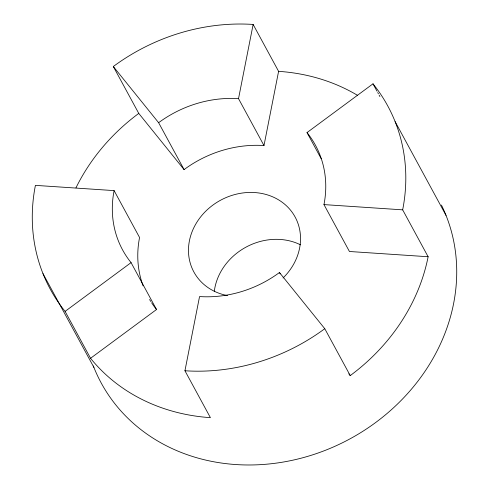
<?xml version="1.0" encoding="UTF-8"?>
<svg xmlns="http://www.w3.org/2000/svg" width="489" height="489" viewBox="0 0 489 489"><rect width="100%" height="100%" fill="white"/><g stroke="black" fill="none" stroke-linecap="round" stroke-linejoin="round"><path stroke-width="0.73" d="M143.094 285.863A109.719 95.868 -28.5 0 1 139.567 237.507L114.108 190.612L35.41 185.368A192.006 167.77 -28.5 0 0 65.086 311.389L90.544 358.284A192.006 167.77 -28.5 0 0 210.404 417.655L184.94 370.76L199.555 296.554A109.719 95.868 -28.5 0 0 279.457 272.52L324.775 328.7L350.234 375.595A192.006 167.77 -28.5 0 0 428.126 256.743L402.667 209.848A192.006 167.77 -28.5 0 0 372.997 83.821L307.013 132.586A109.719 95.868 -28.5 0 1 323.969 204.598L349.433 251.493L428.126 256.743M263.987 145.551L238.522 98.662L253.137 24.45A192.006 167.77 -28.5 0 0 113.307 66.51L138.766 113.405L184.078 169.591A109.719 95.868 -28.5 0 1 263.987 145.551L278.596 71.345L253.137 24.45M65.086 311.389L131.064 262.624A109.719 95.868 -28.5 0 1 114.108 190.612M90.544 358.284L156.523 309.519L131.064 262.624M323.969 204.598L402.667 209.848M113.307 66.51L158.619 122.696L184.078 169.591M348.804 373.822L350.234 375.595M395.112 121.627L446.035 215.417M372.997 83.821L376.995 91.192M377.722 92.531L378.449 93.87M379.177 95.208L379.904 96.547M307.013 132.586L321.2 158.711M279.457 272.52L280.185 273.858M42.965 273.583L93.888 367.373M156.523 309.519A109.719 95.868 -28.5 0 1 151.608 302.758M150.783 301.475A109.719 95.868 -28.5 0 1 149.585 299.512M158.619 122.696A109.719 95.868 -28.5 0 1 238.522 98.662M441.439 205.074A192.006 167.77 -28.5 0 1 337.367 445.186A192.006 167.77 -28.5 0 1 93.338 365.974M75.954 187.862A192.006 167.77 -28.5 0 1 138.766 113.405M278.596 71.345A192.006 167.77 -28.5 0 1 357.642 95.41M324.775 328.7A192.006 167.77 -28.5 0 1 184.94 370.76M214.28 291.493A57.604 50.33 -28.5 0 1 300.49 244.806M227.538 295.594A57.604 50.33 -28.5 0 1 194.689 226.028A57.604 50.33 -28.5 0 1 278.125 199.585A57.604 50.33 -28.5 0 1 283.064 277.996"/></g></svg>
